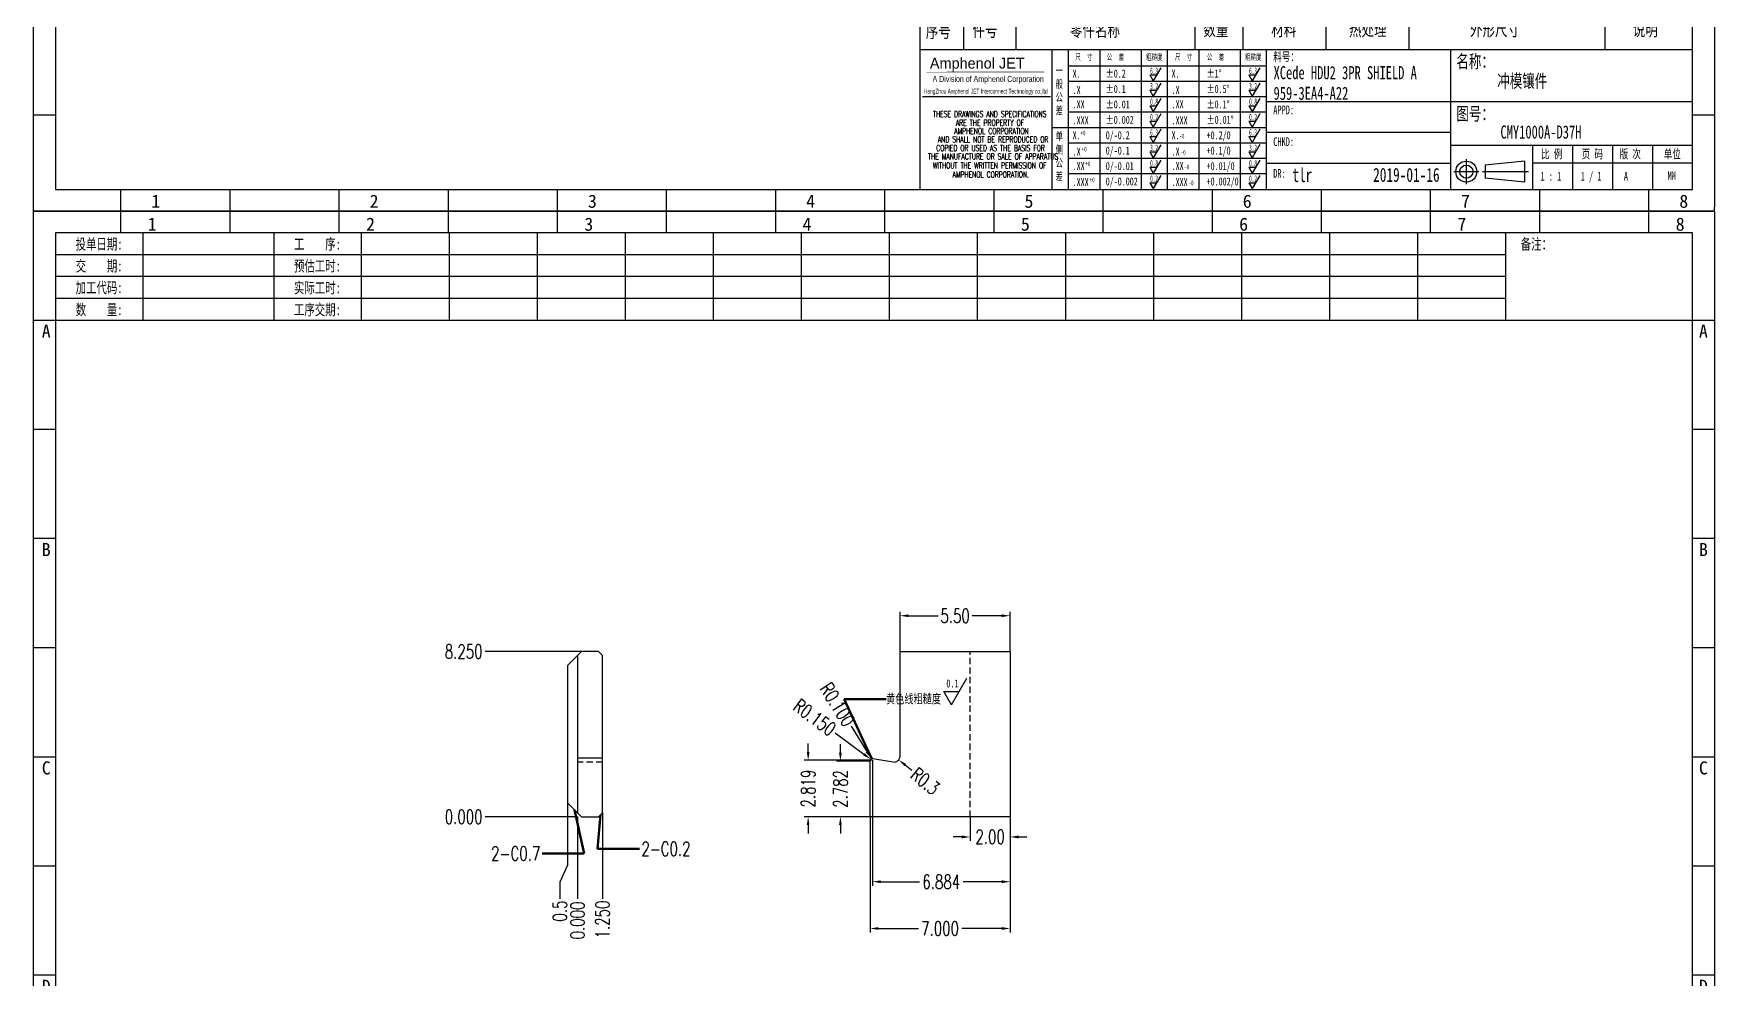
# Model space of a CAD drawing. Header units: millimetres. Extents: x -2852 to 5627, y -2271 to 1849.
# Drawn here: x -459.4 to -375.4, y -343.3 to -296.1 of the extents above; entities that cross this region are included whole.
import ezdxf
from ezdxf.enums import TextEntityAlignment as Align

# ---------------------------------------------------------------- set-up
doc = ezdxf.new("R2010")
doc.units = ezdxf.units.MM
doc.header["$PDSIZE"] = 3
doc.linetypes.add('DASHED2', pattern=[9.525, 6.35, -3.175])
for name, color, linetype in [('1', 7, 'Continuous'), ('11', 4, 'DASHED2'), ('41', 1, 'Continuous'), ('D03', 7, 'Continuous')]:
    doc.layers.add(name, color=color, linetype=linetype)
doc.styles.add('jet02', font='simplex.shx', dxfattribs={"width": 0.7})
doc.styles.get("Standard").update_dxf_attribs({"font": '仿宋_GB2312_0.ttf', "width": 0.7})
doc.styles.add('TEXTSTYLE_1', font='TRIUMB.TTF')
doc.styles.add('TEXTSTYLE_2', font='TRIUM.TTF')
doc.styles.add('tk', font='', dxfattribs={"width": 0.7})
doc.styles.add('tk 2', font='仿宋_GB2312_0.ttf', dxfattribs={"width": 0.65})
doc.styles.add('tk 4', font='simplex.shx', dxfattribs={"width": 0.65, "bigfont": 'bigfont.shx'})
doc.styles.get('tk').set_extended_font_data('NSimSun')
doc.dimstyles.new('jet02', dxfattribs={"dimtxt": 3.5, "dimasz": 2.1, "dimexe": 1, "dimexo": 0, "dimgap": 0.5, "dimtad": 0, "dimtoh": 1, "dimdec": 3, "dimzin": 9, "dimdsep": 46, "dimtxsty": 'jet02', "dimcen": 0, "dimclrt": 256, "dimazin": 2, "dimtfac": 1, "dimtdec": 3, "dimtofl": 0, "dimtmove": 0, "dimatfit": 1, "dimfxl": 0, "dimarcsym": 0})

# ---------------------------------------------------------------- blocks, each defined once
blk = doc.blocks.new('A3-N')
at = {"layer": '1', "color": 1}
for p, q in [((0, 0), (0, 296.73)), ((0, 296.73), (420, 296.73)), ((21.82, 291.27), (21.82, 296.73)), ((49.09, 291.27), (49.09, 296.73)), ((76.36, 291.27), (76.36, 296.73)), ((103.64, 291.27), (103.64, 296.73)), ((103.64, 291.27), (103.64, 296.73)), ((103.64, 291.27), (103.64, 296.73)), ((130.91, 291.27), (130.91, 296.73)), ((158.18, 291.27), (158.18, 296.73)), ((185.45, 291.27), (185.45, 296.73)), ((212.73, 291.27), (212.73, 296.73)), ((240, 291.27), (240, 296.73)), ((267.27, 291.27), (267.27, 296.73)), ((294.55, 291.27), (294.55, 296.73)), ((321.82, 291.27), (321.82, 296.73)), ((349.09, 291.27), (349.09, 296.73)), ((376.36, 291.27), (376.36, 296.73)), ((403.64, 291.27), (403.64, 296.73)), ((420, 296.73), (420, 1)), ((5.45, 269.45), (0, 269.45)), ((420, 269.45), (414.55, 269.45)), ((5.45, 242.18), (0, 242.18)), ((420, 242.18), (414.55, 242.18)), ((5.45, 214.91), (0, 214.91)), ((420, 214.91), (414.55, 214.91)), ((5.45, 187.64), (0, 187.64)), ((420, 187.64), (414.55, 187.64)), ((5.45, 160.36), (0, 160.36)), ((420, 160.36), (414.55, 160.36)), ((5.45, 133.09), (0, 133.09)), ((420, 133.09), (414.55, 133.09)), ((5.45, 105.82), (0, 105.82)), ((420, 105.82), (414.55, 105.82)), ((5.45, 78.55), (0, 78.55)), ((420, 78.55), (414.55, 78.55)), ((5.45, 51.27), (0, 51.27)), ((420, 51.27), (414.55, 51.27)), ((222.45, 49.09), (221.45, 49.09)), ((221.45, 49.09), (221.45, 40.36)), ((222.45, 49.09), (414.55, 49.09)), ((232.36, 49.09), (232.36, 40.36)), ((245.45, 49.09), (245.45, 40.36)), ((290.18, 49.09), (290.18, 40.36)), ((302.18, 49.09), (302.18, 40.36)), ((322.91, 49.09), (322.91, 40.36)), ((343.64, 49.09), (343.64, 40.36)), ((392.73, 40.36), (392.73, 49.09)), ((258.55, 40.36), (258.55, 5.44)), ((266.45, 40.36), (266.45, 5.44)), ((276.78, 40.36), (276.78, 5.45)), ((291.18, 40.36), (291.18, 5.45)), ((301.51, 40.37), (301.51, 5.46)), ((308.01, 40.36), (308.01, 5.45)), ((354.09, 40.36), (354.09, 5.45)), ((308.01, 32.39), (258.55, 32.39)), ((308.01, 28.54), (258.55, 28.54)), ((414.55, 27.27), (308.01, 27.27)), ((5.45, 24), (0, 24)), ((308.01, 24.69), (258.55, 24.69)), ((420, 24), (414.55, 24)), ((308.01, 16.99), (258.55, 16.99)), ((354.09, 19.63), (308.01, 19.63)), ((308.01, 13.14), (258.55, 13.14)), ((414.55, 16.36), (354.09, 16.36)), ((374.55, 16.36), (374.55, 5.45)), ((384.55, 16.36), (384.55, 5.45)), ((394.55, 16.36), (394.55, 5.45)), ((404.55, 16.36), (404.55, 5.45)), ((308.01, 9.29), (258.55, 9.29)), ((308.01, 11.99), (354.09, 11.99)), ((372.51, 12.49), (362.69, 11.5)), ((362.69, 11.5), (362.69, 8.23)), ((372.51, 12.49), (372.51, 7.25)), ((414.55, 12), (374.55, 12)), ((21.82, 0), (21.82, 5.45)), ((49.09, 0), (49.09, 5.45)), ((76.36, 0), (76.36, 5.45)), ((103.64, 0), (103.64, 5.45)), ((130.91, 0), (130.91, 5.45)), ((158.18, 0), (158.18, 5.45)), ((185.45, 0), (185.45, 5.45)), ((212.73, 0), (212.73, 5.45)), ((240, 0), (240, 5.45)), ((267.27, 0), (267.27, 5.45)), ((294.55, 0), (294.55, 5.45)), ((321.82, 0), (321.82, 5.45)), ((349.09, 0), (349.09, 5.45)), ((372.51, 7.25), (362.69, 8.23)), ((376.36, 0), (376.36, 5.45)), ((403.64, 0), (403.64, 5.45)), ((1, 0), (0, 0)), ((420, 0), (1, 0)), ((420, 0), (420, 1))]:
    blk.add_line(p, q, dxfattribs=at)
at = {"layer": '1'}
for p, q in [((414.55, 278.18), (414.55, 284.73)), ((221.45, 40.36), (221.45, 5.45)), ((221.45, 40.36), (414.55, 40.36)), ((221.45, 40.36), (414.55, 40.36)), ((254.41, 40.36), (254.41, 5.45)), ((283.28, 40.36), (283.28, 5.45)), ((308.01, 36.24), (258.55, 36.24)), ((222.08, 28.67), (254.12, 28.67)), ((308.01, 20.84), (254.41, 20.84))]:
    blk.add_line(p, q, dxfattribs=at)
at = {"layer": '1', "color": 1, "ltscale": 0.05}
for p, q in [((278.93, 34.04), (279.79, 32.56)), ((278.93, 34.04), (280.65, 34.04)), ((281.68, 35.84), (279.79, 32.56)), ((303.66, 34.05), (304.52, 32.56)), ((303.66, 34.05), (305.38, 34.05)), ((306.41, 35.84), (304.52, 32.56)), ((278.93, 30.19), (279.79, 28.71)), ((278.93, 30.19), (280.65, 30.19)), ((281.68, 31.99), (279.79, 28.71)), ((303.66, 30.2), (305.38, 30.2)), ((303.66, 30.2), (304.52, 28.71)), ((306.41, 31.99), (304.52, 28.71)), ((278.93, 26.34), (279.79, 24.86)), ((278.93, 26.34), (280.65, 26.34)), ((281.68, 28.14), (279.79, 24.86)), ((303.66, 26.35), (304.52, 24.86)), ((303.66, 26.35), (305.38, 26.35)), ((306.41, 28.14), (304.52, 24.86)), ((278.93, 22.49), (280.65, 22.49)), ((278.93, 22.49), (279.79, 21.01)), ((281.68, 24.29), (279.79, 21.01)), ((303.66, 22.5), (305.38, 22.5)), ((303.66, 22.5), (304.52, 21.01)), ((306.41, 24.29), (304.52, 21.01)), ((278.93, 18.66), (279.79, 17.17)), ((278.93, 18.66), (280.65, 18.66)), ((281.68, 20.45), (279.79, 17.17)), ((303.66, 18.66), (304.52, 17.18)), ((303.66, 18.66), (305.38, 18.66)), ((306.41, 20.46), (304.52, 17.18)), ((278.93, 14.81), (280.65, 14.81)), ((278.93, 14.81), (279.79, 13.32)), ((281.68, 16.6), (279.79, 13.32)), ((281.68, 12.75), (279.79, 9.47)), ((303.66, 14.81), (305.38, 14.81)), ((303.66, 14.81), (304.52, 13.33)), ((306.41, 16.61), (304.52, 13.33)), ((306.41, 12.76), (304.52, 9.48)), ((278.93, 10.96), (279.79, 9.47)), ((278.93, 10.96), (280.65, 10.96)), ((281.68, 8.9), (279.79, 5.62)), ((303.66, 10.96), (304.52, 9.48)), ((303.66, 10.96), (305.38, 10.96)), ((306.41, 8.91), (304.52, 5.63)), ((278.93, 7.11), (279.79, 5.62)), ((278.93, 7.11), (280.65, 7.11)), ((303.66, 7.11), (305.38, 7.11)), ((303.66, 7.11), (304.52, 5.63))]:
    blk.add_line(p, q, dxfattribs=at)
at = {"layer": '1', "color": 1, "ltscale": 0.1}
for p, q in [((358.01, 13.02), (358.01, 6.71)), ((354.86, 9.87), (361.17, 9.87)), ((362.03, 9.87), (373.54, 9.87))]:
    blk.add_line(p, q, dxfattribs=at)
at = {"layer": '1'}
blk.add_lwpolyline([(221.45, 5.45), (414.55, 5.45), (414.55, 291.27), (5.45, 291.27), (5.45, 5.45), (414.55, 5.45)], dxfattribs=at)
at = {"layer": '1', "color": 7, "linetype": 'Continuous', "const_width": 0.123}
blk.add_lwpolyline([(223.11, 34.74), (252.6, 34.76)], dxfattribs=at)
at = {"layer": '1', "color": 1}
for radius in [2.62, 1.64]:
    blk.add_circle((358.01, 9.87), radius, dxfattribs=at)
at = {"layer": '41'}
for p, q in [((27.27, 291.27), (27.27, 269.45)), ((60, 291.27), (60, 269.45)), ((81.82, 291.27), (81.82, 269.45)), ((103.82, 291.27), (103.82, 269.45)), ((125.82, 291.27), (125.82, 269.45)), ((147.82, 291.27), (147.82, 269.45)), ((169.82, 291.27), (169.82, 269.45)), ((191.82, 291.27), (191.82, 269.45)), ((213.82, 291.27), (213.82, 269.45)), ((235.82, 291.27), (235.82, 269.45)), ((257.82, 291.27), (257.82, 269.45)), ((279.82, 291.27), (279.82, 269.45)), ((301.82, 291.27), (301.82, 269.45)), ((323.82, 291.27), (323.82, 269.45)), ((345.82, 291.27), (345.82, 269.45)), ((367.82, 291.27), (367.82, 269.45)), ((367.82, 285.82), (5.45, 285.82)), ((367.82, 280.36), (5.45, 280.36)), ((367.82, 274.91), (5.45, 274.91)), ((414.55, 269.45), (5.45, 269.45))]:
    blk.add_line(p, q, dxfattribs=at)
at = {"layer": '1', "color": 1}
for s, p in [('1', (29.64, 295.11)), ('2', (84.18, 295.11)), ('3', (138.73, 295.11)), ('4', (193.27, 295.11)), ('5', (247.82, 295.11)), ('6', (302.36, 295.11)), ('7', (356.91, 295.11)), ('8', (411.45, 295.11)), ('1', (30.53, 4.11)), ('2', (85.08, 4.11)), ('3', (139.62, 4.11)), ('4', (194.17, 4.11)), ('5', (248.72, 4.11)), ('6', (303.26, 4.11)), ('7', (357.81, 4.11)), ('8', (412.35, 4.11))]:
    blk.add_text(s, height=3.27, dxfattribs=at).set_placement(p, align=Align.TOP_CENTER)
at = {"layer": '1', "style": 'tk', "width": 0.7}
for s, p in [('投单日期:', (16.36, 288.55)), ('工    序:', (70.91, 288.55)), ('备注：', (375.51, 288.55)), ('交    期:', (16.36, 283.09)), ('预估工时:', (70.91, 283.09)), ('加工代码:', (16.36, 277.64)), ('实际工时:', (70.91, 277.64)), ('数    量:', (16.36, 272.18)), ('工序交期:', (70.91, 272.18))]:
    blk.add_text(s, height=2.727, dxfattribs=at).set_placement(p, align=Align.MIDDLE)
at = {"layer": '1', "color": 1}
for s, p in [('A', (2.04, 268.36)), ('B', (2.04, 213.82)), ('C', (2.04, 159.27)), ('D', (2.04, 104.73)), ('E', (2.04, 50.18))]:
    blk.add_text(s, height=3.27, dxfattribs=at).set_placement(p, align=Align.TOP_LEFT)
for s, p in [('A', (418.37, 268.36)), ('B', (418.37, 213.82)), ('C', (418.37, 159.27)), ('D', (418.37, 104.73)), ('E', (418.37, 50.18))]:
    blk.add_text(s, height=3.27, dxfattribs=at).set_placement(p, align=Align.TOP_RIGHT)
at = {"layer": '1', "color": 1, "style": 'tk 2', "width": 0.7}
for s, height, p in [('序号', 3.273, (222.96, 43.34)), ('件号', 3.273, (234.62, 43.61)), ('零件名称', 3.273, (258.97, 43.61)), ('数量', 3.273, (292.3, 43.78)), ('材料', 3.273, (309.27, 43.78)), ('热处理', 3.273, (328.71, 43.78)), ('外形尺寸', 3.273, (358.94, 43.78)), ('说明', 3.273, (399.61, 43.78)), ('料号：', 2.182, (309.77, 37.46)), ('名称：', 3.273, (355.52, 35.79)), ('图号：', 3.273, (355.52, 22.7)), ('比 例', 2.182, (376.69, 13.18)), ('页 码', 2.182, (386.85, 13.18)), ('版 次', 2.182, (396.31, 13.18)), ('单位', 2.182, (407.35, 13.18))]:
    blk.add_text(s, height=height, dxfattribs=at).set_placement(p)
at = {"layer": '1', "color": 7, "linetype": 'Continuous', "style": 'TEXTSTYLE_1'}
blk.add_text('Amphenol JET', height=2.7, dxfattribs=at).set_placement((223.96, 35.61))
at = {"layer": '1', "color": 7, "linetype": 'Continuous'}
for s, height, style, width, p in [('A Division of Amphenol Corporation', 1.5, 'TEXTSTYLE_2', 0.7, (224.64, 32.29)), ('HangZhou Amphenol JET Interconnect Technology co.,ltd ', 1.2, 'TEXTSTYLE_2', 0.6, (222.47, 29.36)), ('THESE DRAWINGS AND SPECIFICATIONS', 1.5, 'tk 4', 0.6, (224.73, 23.52)), ('ARE THE PROPERTY OF', 1.5, 'tk 4', 0.6, (230.45, 21.35)), ('AND SHALL NOT BE REPRODUCED OR', 1.5, 'tk 4', 0.6, (225.95, 17.17)), ('AMPHENOL CORPORATION', 1.5, 'tk 4', 0.6, (230.04, 19.27)), ('THE MANUFACTURE OR SALE OF APPARATUS', 1.5, 'tk 4', 0.6, (223.5, 12.92)), ('COPIED OR USED AS THE BASIS FOR', 1.5, 'tk 4', 0.6, (225.54, 15.02)), ('WITHOUT THE WRITTEN PERMISSION OF', 1.5, 'tk 4', 0.6, (224.73, 10.67)), ('AMPHENOL CORPORATION.', 1.5, 'tk 4', 0.6, (229.63, 8.4))]:
    blk.add_text(s, height=height, dxfattribs=dict(at, style=style, width=width)).set_placement(p)
at = {"layer": '1', "color": 1, "style": 'tk 2', "width": 0.7}
for s, p in [('X.', (259.64, 34.37)), ('%%P0.2', (267.9, 34.37)), ('X.', (284.37, 34.37)), ('%%P1%%D', (293.12, 34.37)), ('.X', (259.64, 30.28)), ('%%P0.1', (267.9, 30.52)), ('.X', (284.37, 30.28)), ('%%P0.5%%D', (293.12, 30.52)), ('.XX', (259.64, 26.71)), ('%%P0.01', (267.9, 26.67)), ('.XX', (284.37, 26.71)), ('%%P0.1%%D', (293.12, 26.67)), ('.XXX', (259.64, 22.68)), ('%%P0.002', (267.9, 22.82)), ('.XXX', (284.37, 22.68)), ('%%P0.01%%D', (293.12, 22.82)), ('X.', (259.64, 18.97)), ('0/-0.2', (267.9, 18.97)), ('X.', (284.37, 18.97)), ('+0.2/0', (293.12, 18.97)), ('.X', (259.64, 14.88)), ('0/-0.1', (267.9, 15.12)), ('.X', (284.37, 14.88)), ('+0.1/0', (293.12, 15.12)), ('.XX', (259.64, 11.31)), ('0/-0.01', (267.9, 11.27)), ('0/-0.002', (267.9, 7.42)), ('.XX', (284.37, 11.31)), ('+0.01/0', (293.12, 11.27)), ('+0.002/0', (293.12, 7.42)), ('.XXX', (259.64, 7.28)), ('.XXX', (284.37, 7.28))]:
    blk.add_text(s, height=2, dxfattribs=at).set_placement(p, align=Align.MIDDLE_LEFT)
at = {"layer": '1', "color": 1, "ltscale": 0.05, "style": 'tk 2', "width": 0.5}
for s, p in [('6.3', (279.01, 34.26)), ('6.3', (303.74, 34.27)), ('3.2', (279.01, 30.41)), ('3.2', (303.74, 30.42)), ('0.8', (279.01, 26.56)), ('0.8', (303.74, 26.57)), ('0.2', (279.01, 22.71)), ('0.2', (303.74, 22.72)), ('6.3', (279.01, 18.87)), ('6.3', (303.74, 18.88)), ('3.2', (279.01, 15.02)), ('0.8', (279.01, 11.17)), ('3.2', (303.74, 15.03)), ('0.8', (303.74, 11.18)), ('0.2', (279.01, 7.32)), ('0.2', (303.74, 7.33))]:
    blk.add_text(s, height=1.6, dxfattribs=at).set_placement(p)
at = {"layer": '1', "style": 'tk 2', "width": 0.7}
for s, p in [('APPD:', (309.77, 24.21)), ('CHKD:', (309.77, 16.27)), ('DR:', (309.77, 8.35))]:
    blk.add_text(s, height=2.182, dxfattribs=at).set_placement(p)
at = {"layer": '1', "color": 7, "style": 'tk 2', "width": 0.7}
blk.add_text('MM', height=2.182, dxfattribs=at).set_placement((408.31, 7.75))
at = {"layer": '1', "color": 1, "ltscale": 0.05, "char_height": 1.5, "width": 6.3627, "attachment_point": 1, "style": 'tk 2'}
for s, insert in [('尺  寸', (260.31, 39.25)), ('公  差', (268.17, 39.25)), ('粗糙度', (277.98, 39.25)), ('尺  寸', (285.2, 39.25)), ('公  差', (293.18, 39.25)), ('粗糙度', (302.71, 39.26))]:
    blk.add_mtext(s, dxfattribs=dict(at, insert=insert))
at = {"layer": '1', "ltscale": 0.05, "char_height": 2, "width": 2.5195, "attachment_point": 1, "style": 'tk 2'}
for s, insert in [('一般公差', (255.39, 36.11)), ('单侧公差', (255.39, 19.71))]:
    blk.add_mtext(s, dxfattribs=dict(at, insert=insert))
at = {"layer": '1', "color": 1, "ltscale": 0.05, "char_height": 1.2, "width": 5.1396, "attachment_point": 1, "line_spacing_factor": 0.8, "style": 'tk 2'}
for s, insert in [('+0', (261.58, 20.13)), ('-0', (286.31, 19.33)), ('+0', (261.88, 16.09)), ('-0', (286.61, 15.29)), ('+0', (262.79, 12.45)), ('+0', (263.87, 8.44)), ('-0', (287.51, 11.65)), ('-0', (288.59, 7.64))]:
    blk.add_mtext(s, dxfattribs=dict(at, insert=insert))
at = {"layer": '1', "style": 'tk 2', "width": 0.7}
for tag, p in [('PATR-NO1', (309.84, 32.96)), ('TITLE', (365.74, 30.9)), ('PATR-NO2', (309.84, 27.81)), ('DWG-NO:', (366.54, 18.14))]:
    blk.add_attdef(tag, p, '', height=3.27, dxfattribs=at)
at = {"layer": '1', "color": 1, "style": 'tk 2', "width": 0.7}
for tag, p in [('DRAW', (314.55, 7.27)), ('DATE', (334.72, 7.32))]:
    blk.add_attdef(tag, p, '', height=3.49, dxfattribs=at)
at = {"layer": '1', "style": 'tk 2', "width": 0.7}
for tag, p in [('SCALE', (376.55, 8.73)), ('SHEET', (386.6, 8.72)), ('REV', (397.38, 8.73))]:
    blk.add_attdef(tag, text='', height=2.18, dxfattribs=at).set_placement(p, align=Align.MIDDLE_LEFT)
blk = doc.blocks.new('*D3160')
at = {"layer": '41', "ltscale": 0.05}
blk.add_line((482.967, -2787.637), (478.365, -2787.637), dxfattribs=at)
at = {"layer": 'Defpoints', "color": 0, "ltscale": 0.05}
for p in [(478.365, -2787.637), (482.967, -2787.637), (482.967, -2787.637)]:
    blk.add_point(p, dxfattribs=at)
at = {"layer": '41', "ltscale": 0.05, "insert": (477.285, -2787.637), "char_height": 0.7, "attachment_point": 5, "style": 'jet02'}
blk.add_mtext('0.000', dxfattribs=at)
blk = doc.blocks.new('*D3161')
at = {"layer": '41', "ltscale": 0.05}
blk.add_line((483.167, -2779.387), (478.365, -2779.387), dxfattribs=at)
at = {"layer": 'Defpoints', "color": 0, "ltscale": 0.05}
for p in [(478.365, -2779.387), (483.167, -2779.387), (482.967, -2787.637)]:
    blk.add_point(p, dxfattribs=at)
at = {"layer": '41', "ltscale": 0.05, "insert": (477.285, -2779.387), "char_height": 0.7, "attachment_point": 5, "style": 'jet02'}
blk.add_mtext('8.250', dxfattribs=at)
blk = doc.blocks.new('*D3162')
at = {"layer": '41', "ltscale": 0.05}
blk.add_line((482.967, -2787.637), (482.967, -2791.739), dxfattribs=at)
at = {"layer": 'Defpoints', "color": 0, "ltscale": 0.05}
for p in [(482.967, -2787.637), (482.967, -2787.637), (482.967, -2791.739)]:
    blk.add_point(p, dxfattribs=at)
at = {"layer": '41', "ltscale": 0.05, "insert": (482.967, -2792.819), "char_height": 0.7, "attachment_point": 5, "rotation": 90, "style": 'jet02'}
blk.add_mtext('0.000', dxfattribs=at)
blk = doc.blocks.new('*D3163')
at = {"layer": '41', "ltscale": 0.05}
for p, q in [((482.467, -2786.937), (482.467, -2790.059)), ((482.467, -2790.059), (482.092, -2790.899)), ((482.092, -2790.899), (482.092, -2791.739))]:
    blk.add_line(p, q, dxfattribs=at)
at = {"layer": 'Defpoints', "color": 0, "ltscale": 0.05}
for p in [(482.467, -2786.937), (482.967, -2787.637), (482.092, -2791.739)]:
    blk.add_point(p, dxfattribs=at)
at = {"layer": '41', "ltscale": 0.05, "insert": (482.092, -2792.352), "char_height": 0.7, "attachment_point": 5, "rotation": 90, "style": 'jet02'}
blk.add_mtext('0.5', dxfattribs=at)
blk = doc.blocks.new('*D3164')
at = {"layer": '41', "ltscale": 0.05}
blk.add_line((484.217, -2787.437), (484.217, -2791.739), dxfattribs=at)
at = {"layer": 'Defpoints', "color": 0, "ltscale": 0.05}
for p in [(482.967, -2787.637), (484.217, -2787.437), (484.217, -2791.739)]:
    blk.add_point(p, dxfattribs=at)
at = {"layer": '41', "ltscale": 0.05, "insert": (484.217, -2792.772), "char_height": 0.7, "attachment_point": 5, "rotation": 90, "style": 'jet02'}
blk.add_mtext('1.250', dxfattribs=at)
blk = doc.blocks.new('*D3165')
at = {"layer": '41', "ltscale": 0.05}
for p, q in [((497.596, -2787.637), (497.596, -2793.419)), ((504.596, -2787.637), (504.596, -2793.419)), ((498.016, -2793.219), (500.016, -2793.219)), ((504.176, -2793.219), (502.176, -2793.219))]:
    blk.add_line(p, q, dxfattribs=at)
for points in [[(498.016, -2793.149), (498.016, -2793.289), (497.596, -2793.219)], [(504.176, -2793.149), (504.176, -2793.289), (504.596, -2793.219)]]:
    blk.add_solid(points, dxfattribs=at)
at = {"layer": 'Defpoints', "color": 0, "ltscale": 0.05}
for p in [(497.596, -2787.637), (504.596, -2787.637), (497.596, -2793.219)]:
    blk.add_point(p, dxfattribs=at)
at = {"layer": '41', "ltscale": 0.05, "insert": (501.096, -2793.219), "char_height": 0.7, "attachment_point": 5, "style": 'jet02'}
blk.add_mtext('7.000', dxfattribs=at)
blk = doc.blocks.new('*D3166')
at = {"layer": '41', "ltscale": 0.05}
for p, q in [((502.596, -2787.637), (502.596, -2788.847)), ((504.596, -2787.637), (504.596, -2788.847)), ((502.176, -2788.647), (501.756, -2788.647)), ((505.016, -2788.647), (505.436, -2788.647))]:
    blk.add_line(p, q, dxfattribs=at)
for points in [[(502.176, -2788.577), (502.176, -2788.717), (502.596, -2788.647)], [(505.016, -2788.577), (505.016, -2788.717), (504.596, -2788.647)]]:
    blk.add_solid(points, dxfattribs=at)
at = {"layer": 'Defpoints', "color": 0, "ltscale": 0.05}
for p in [(502.596, -2787.637), (504.596, -2787.637), (504.596, -2788.647)]:
    blk.add_point(p, dxfattribs=at)
at = {"layer": '41', "ltscale": 0.05, "insert": (503.596, -2788.647), "char_height": 0.7, "attachment_point": 5, "style": 'jet02'}
blk.add_mtext('2.00', dxfattribs=at)
blk = doc.blocks.new('*D3167')
at = {"layer": '41', "ltscale": 0.05}
for p, q in [((499.096, -2779.387), (499.096, -2777.393)), ((499.516, -2777.593), (501, -2777.593)), ((504.176, -2777.593), (502.693, -2777.593)), ((504.596, -2779.387), (504.596, -2777.393))]:
    blk.add_line(p, q, dxfattribs=at)
for points in [[(499.516, -2777.523), (499.516, -2777.663), (499.096, -2777.593)], [(504.176, -2777.523), (504.176, -2777.663), (504.596, -2777.593)]]:
    blk.add_solid(points, dxfattribs=at)
at = {"layer": 'Defpoints', "color": 0, "ltscale": 0.05}
for p in [(499.096, -2777.593), (499.096, -2779.387), (504.596, -2779.387)]:
    blk.add_point(p, dxfattribs=at)
at = {"layer": '41', "ltscale": 0.05, "insert": (501.846, -2777.593), "char_height": 0.7, "attachment_point": 5, "style": 'jet02'}
blk.add_mtext('5.50', dxfattribs=at)
blk = doc.blocks.new('*D3168')
at = {"layer": '41', "ltscale": 0.05}
for p, q in [((496.114, -2784.435), (496.114, -2784.015)), ((497.596, -2784.855), (495.914, -2784.855)), ((497.596, -2787.637), (495.914, -2787.637)), ((496.114, -2788.057), (496.114, -2788.477))]:
    blk.add_line(p, q, dxfattribs=at)
for points in [[(496.044, -2784.435), (496.184, -2784.435), (496.114, -2784.855)], [(496.044, -2788.057), (496.184, -2788.057), (496.114, -2787.637)]]:
    blk.add_solid(points, dxfattribs=at)
at = {"layer": 'Defpoints', "color": 0, "ltscale": 0.05}
for p in [(496.114, -2784.855), (497.596, -2784.855), (497.596, -2787.637)]:
    blk.add_point(p, dxfattribs=at)
at = {"layer": '41', "ltscale": 0.05, "insert": (496.114, -2786.246), "char_height": 0.7, "attachment_point": 5, "rotation": 90, "style": 'jet02'}
blk.add_mtext('2.782', dxfattribs=at)
blk = doc.blocks.new('*D3169')
at = {"layer": '41', "ltscale": 0.05}
for p, q in [((494.502, -2784.398), (494.502, -2783.978)), ((497.712, -2784.818), (494.302, -2784.818)), ((497.596, -2787.637), (494.302, -2787.637)), ((494.502, -2788.057), (494.502, -2788.477))]:
    blk.add_line(p, q, dxfattribs=at)
for points in [[(494.432, -2784.398), (494.572, -2784.398), (494.502, -2784.818)], [(494.432, -2788.057), (494.572, -2788.057), (494.502, -2787.637)]]:
    blk.add_solid(points, dxfattribs=at)
at = {"layer": 'Defpoints', "color": 0, "ltscale": 0.05}
for p in [(497.712, -2784.818), (494.502, -2787.637), (497.596, -2787.637)]:
    blk.add_point(p, dxfattribs=at)
at = {"layer": '41', "ltscale": 0.05, "insert": (494.502, -2786.228), "char_height": 0.7, "attachment_point": 5, "rotation": 90, "style": 'jet02'}
blk.add_mtext('2.819', dxfattribs=at)
blk = doc.blocks.new('*D3170')
at = {"layer": '41', "ltscale": 0.05}
for p, q in [((497.712, -2784.818), (497.712, -2791.082)), ((504.596, -2787.637), (504.596, -2791.082)), ((498.132, -2790.882), (500.063, -2790.882)), ((504.176, -2790.882), (502.246, -2790.882))]:
    blk.add_line(p, q, dxfattribs=at)
for points in [[(498.132, -2790.812), (498.132, -2790.952), (497.712, -2790.882)], [(504.176, -2790.812), (504.176, -2790.952), (504.596, -2790.882)]]:
    blk.add_solid(points, dxfattribs=at)
at = {"layer": 'Defpoints', "color": 0, "ltscale": 0.05}
for p in [(497.712, -2784.818), (504.596, -2787.637), (504.596, -2790.882)]:
    blk.add_point(p, dxfattribs=at)
at = {"layer": '41', "ltscale": 0.05, "insert": (501.154, -2790.882), "char_height": 0.7, "attachment_point": 5, "style": 'jet02'}
blk.add_mtext('6.884', dxfattribs=at)
blk = doc.blocks.new('*D3171')
at = {"layer": '41', "ltscale": 0.05}
blk.add_line((499.683, -2785.319), (499.357, -2785.055), dxfattribs=at)
blk.add_solid([(499.401, -2785.001), (499.313, -2785.11), (499.03, -2784.791)], dxfattribs=at)
at = {"layer": 'Defpoints', "color": 0, "ltscale": 0.05}
for p in [(498.796, -2784.603), (499.03, -2784.791)]:
    blk.add_point(p, dxfattribs=at)
at = {"layer": '41', "ltscale": 0.05, "insert": (500.351, -2785.858), "char_height": 0.7, "attachment_point": 5, "rotation": 321.10143, "style": 'jet02'}
blk.add_mtext('R0.3', dxfattribs=at)
blk = doc.blocks.new('*D3172')
at = {"layer": '41', "ltscale": 0.05}
blk.add_line((495.848, -2783.437), (497.29, -2784.514), dxfattribs=at)
blk.add_solid([(497.331, -2784.458), (497.248, -2784.57), (497.626, -2784.765)], dxfattribs=at)
at = {"layer": 'Defpoints', "color": 0, "ltscale": 0.05}
for p in [(497.626, -2784.765), (497.746, -2784.855)]:
    blk.add_point(p, dxfattribs=at)
at = {"layer": '41', "ltscale": 0.05, "insert": (494.823, -2782.673), "char_height": 0.7, "attachment_point": 5, "rotation": 323.25552, "style": 'jet02'}
blk.add_mtext('R0.150', dxfattribs=at)
blk = doc.blocks.new('*D3173')
at = {"layer": '41', "ltscale": 0.05}
blk.add_line((496.646, -2783.118), (497.436, -2784.378), dxfattribs=at)
blk.add_solid([(497.495, -2784.34), (497.377, -2784.415), (497.659, -2784.733)], dxfattribs=at)
at = {"layer": 'Defpoints', "color": 0, "ltscale": 0.05}
for p in [(497.659, -2784.733), (497.712, -2784.818)]:
    blk.add_point(p, dxfattribs=at)
at = {"layer": '41', "ltscale": 0.05, "insert": (495.967, -2782.035), "char_height": 0.7, "attachment_point": 5, "rotation": 302.09157, "style": 'jet02'}
blk.add_mtext('R0.100', dxfattribs=at)

msp = doc.modelspace()

# ---------------------------------------------------------------- linework, layer by layer
at = {"layer": '1', "ltscale": 0.05}
msp.add_line((-430.9905, -332.2883), (-432.2405, -332.2883), dxfattribs=at)
at = {"layer": '11', "ltscale": 0.05}
for p, q in [((-412.6114, -335.2071), (-412.6114, -326.9571)), ((-430.9905, -332.4733), (-432.2405, -332.4733))]:
    msp.add_line(p, q, dxfattribs=at)
at = {"layer": '41', "color": 2, "ltscale": 0.05}
for p, q in [((-413.5424, -329.6143), (-412.7726, -328.281)), ((-413.5424, -329.6143), (-413.9273, -328.9476)), ((-413.9273, -328.9476), (-413.1575, -328.9476))]:
    msp.add_line(p, q, dxfattribs=at)
at = {"layer": 'D03', "ltscale": 0.05}
for p, q in [((-432.0405, -326.9571), (-432.7405, -327.6571)), ((-432.2405, -327.1571), (-432.2405, -335.0071)), ((-431.1905, -326.9571), (-432.0405, -326.9571)), ((-430.9905, -327.1571), (-431.1905, -326.9571)), ((-430.9905, -335.0071), (-430.9905, -327.1571)), ((-416.1114, -332.1733), (-416.1114, -326.9571)), ((-416.1114, -326.9571), (-410.6114, -326.9571)), ((-410.6114, -326.9571), (-410.6114, -335.2071)), ((-432.7405, -327.6571), (-432.7405, -334.5071)), ((-432.7405, -334.5071), (-432.0405, -335.2071)), ((-431.1905, -335.2071), (-430.9905, -335.0071)), ((-432.0405, -335.2071), (-431.1905, -335.2071)), ((-410.6114, -335.2071), (-417.6114, -335.2071))]:
    msp.add_line(p, q, dxfattribs=at)
at = {"layer": 'D03', "color": 2, "ltscale": 0.05}
for p, q in [((-417.6114, -335.2071), (-417.6114, -332.4251)), ((-417.478, -332.2898), (-416.4635, -332.4687))]:
    msp.add_line(p, q, dxfattribs=at)
for centre, radius, start, end in [((-417.4614, -332.4251), 0.15, 132.693625, 180), ((-417.4954, -332.3883), 0.1, 80, 132.693625)]:
    msp.add_arc(centre, radius, start, end, dxfattribs=at)
at = {"layer": 'D03', "ltscale": 0.05}
msp.add_arc((-416.4114, -332.1733), 0.3, 260, 360, dxfattribs=at)

# ---------------------------------------------------------------- block references
at = {"layer": '1', "ltscale": 0.05, "xscale": 0.2000000000000455, "yscale": 0.2000000000000455, "zscale": 0.2000000000000455}
for p, values in [((-459.4145, -304.949), {'DWG-NO:': 'CMY1000A-D37H', 'TITLE': '冲模镶件', 'REV': 'A', 'SHEET': '1 / 1', 'DRAW': 'tlr', 'DATE': '2019-01-16', 'PATR-NO1': 'XCede HDU2 3PR SHIELD A', 'PATR-NO2': '959-3EA4-A22', 'SCALE': '1 : 1'}), ((-459.4145, -364.2944), {'DWG-NO:': 'CMY1000A-D37J', 'TITLE': '冲模镶件', 'REV': 'A', 'SHEET': '1 / 1', 'DRAW': 'tlr', 'DATE': '2019-01-16', 'PATR-NO1': 'XCede HDU2 3PR SHIELD A', 'PATR-NO2': '959-3EA4-A22', 'SCALE': '1 : 1'})]:
    msp.add_blockref('A3-N', p, dxfattribs=at).add_auto_attribs(values)

# ---------------------------------------------------------------- texts
at = {"layer": '41', "color": 2, "ltscale": 0.05, "style": 'tk 2', "width": 0.65}
msp.add_text('0.1', height=0.4, dxfattribs=at).set_placement((-413.7988, -328.7479))
at = {"layer": '41', "color": 2, "ltscale": 0.05, "insert": (-416.8098, -329.3397), "char_height": 0.466667, "attachment_point": 4, "style": 'jet02'}
msp.add_mtext('{\\fSimSun|b0|i0|c134|p54;黄色线粗糙度}', dxfattribs=at)
at = {"layer": '41', "ltscale": 0.05, "char_height": 0.7, "style": 'jet02'}
for s, insert, attachment_point in [('2-C0.7', (-434.0913, -337.0422), 6), ('2-C0.2', (-429.0405, -336.813), 4)]:
    msp.add_mtext(s, dxfattribs=dict(at, insert=insert, attachment_point=attachment_point))

# ---------------------------------------------------------------- dimensions: what is measured, and where the dimension line sits
at = {"layer": '41', "ltscale": 0.05}
for base, p1, p2, override, picture, middle in [((-416.1114, -325.1629), (-410.6114, -326.9571), (-416.1114, -326.9571), {"dimscale": 0.2, "dimtoh": 0, "dimdec": 2, "dimzin": 1, "dimclrd": 256, "dimclre": 256, "dimazin": 0, "dimatfit": 3, "dimlwd": 65535, "dimlwe": 65535}, '*D3167', (-413.3614, -325.1629)), ((-410.6114, -338.4526), (-417.4954, -332.3883), (-410.6114, -335.2071), {"dimscale": 0.2, "dimtoh": 0, "dimzin": 1, "dimclrd": 256, "dimclre": 256, "dimadec": 3, "dimazin": 0, "dimatfit": 3, "dimlwd": 65535, "dimlwe": 65535}, '*D3170', (-414.0534, -338.4526)), ((-417.6114, -340.7894), (-410.6114, -335.2071), (-417.6114, -335.2071), {"dimscale": 0.2, "dimtoh": 0, "dimzin": 1, "dimclrd": 256, "dimclre": 256, "dimadec": 3, "dimazin": 0, "dimatfit": 3, "dimlwd": 65535, "dimlwe": 65535}, '*D3165', (-414.1114, -340.7894)), ((-410.6114, -336.2174), (-412.6114, -335.2071), (-410.6114, -335.2071), {"dimscale": 0.2, "dimtoh": 0, "dimdec": 2, "dimzin": 1, "dimclrd": 256, "dimclre": 256, "dimazin": 0, "dimatfit": 3, "dimlwd": 65535, "dimlwe": 65535}, '*D3166', (-411.6114, -336.2174))]:
    dim = msp.add_linear_dim(base=base, p1=p1, p2=p2, dimstyle='jet02', override=override, dxfattribs=at)
    dim.commit()
    dim.dimension.update_dxf_attribs({"geometry": picture, "text_midpoint": middle, "insert": (-915.2077, 2452.4298)})
for feature_location, offset, dtype, origin, override, picture, middle, set_off in [((-432.0405, -326.9571), (-4.802, 0), 0, (-432.2405, -335.2071), {"dimscale": 0.2, "dimtoh": 0, "dimzin": 1, "dimclrd": 256, "dimclre": 256, "dimadec": 3, "dimazin": 0, "dimatfit": 3, "dimlwd": 65535, "dimlwe": 65535}, '*D3161', (-437.9225, -326.9571), (-915.2077, 2452.4298)), ((-432.2405143844, -335.2070690579), (-4.6020250915, 0), 0, (-432.2405143844, -335.2070690579), {"dimscale": 0.2, "dimtoh": 0, "dimzin": 1, "dimclrd": 256, "dimclre": 256, "dimadec": 3, "dimazin": 0, "dimatfit": 3, "dimlwd": 65535, "dimlwe": 65535}, '*D3160', (-437.922539476, -335.2070690579), (-915.2077048823, 2452.4298167741)), ((-432.7405, -334.5071), (-0.375, -4.802), 1, (-432.2405, -335.2071), {"dimscale": 0.2, "dimtoh": 0, "dimdec": 1, "dimzin": 1, "dimclrd": 256, "dimclre": 256, "dimadec": 1, "dimazin": 0, "dimatfit": 3, "dimlwd": 65535, "dimlwe": 65535}, '*D3163', (-433.1155, -339.9224), (-915.2077, 2452.4298)), ((-430.9905, -335.0071), (0, -4.302), 1, (-432.2405, -335.2071), {"dimscale": 0.2, "dimtoh": 0, "dimzin": 1, "dimclrd": 256, "dimclre": 256, "dimadec": 3, "dimazin": 0, "dimatfit": 3, "dimlwd": 65535, "dimlwe": 65535}, '*D3164', (-430.9905, -340.3424), (-915.2077, 2452.4298)), ((-432.2405143844, -335.2070690579), (0, -4.1020250915), 1, (-432.2405143844, -335.2070690579), {"dimscale": 0.2, "dimtoh": 0, "dimzin": 1, "dimclrd": 256, "dimclre": 256, "dimadec": 3, "dimazin": 0, "dimatfit": 3, "dimlwd": 65535, "dimlwe": 65535}, '*D3162', (-432.2405143844, -340.3890941494), (-915.2077048823, 2452.4298167741))]:
    dim = msp.add_ordinate_dim(feature_location=feature_location, offset=offset, dtype=dtype, origin=origin, dimstyle='jet02', override=override, dxfattribs=at)
    dim.commit()
    dim.dimension.update_dxf_attribs({"geometry": picture, "text_midpoint": middle, "insert": set_off})
for center, mpoint, picture, middle in [((-417.4954, -332.3883), (-417.5485, -332.3036), '*D3173', (-419.2405, -329.6054)), ((-417.4614, -332.4251), (-417.5816, -332.3353), '*D3172', (-420.3845, -330.2428))]:
    dim = msp.add_radius_dim(center=center, mpoint=mpoint, dimstyle='jet02', override={"dimscale": 0.2, "dimtoh": 0, "dimzin": 1, "dimclrd": 256, "dimclre": 256, "dimadec": 3, "dimazin": 0, "dimatfit": 3, "dimlwd": 65535, "dimlwe": 65535}, dxfattribs=at)
    dim.commit()
    dim.dimension.update_dxf_attribs({"geometry": picture, "text_midpoint": middle, "dimtype": 132, "insert": (-915.2077, 2452.4298)})
for base, p1, p2, picture, middle in [((-420.7055, -335.2071), (-417.4954, -332.3883), (-417.6114, -335.2071), '*D3169', (-420.7055, -333.7977)), ((-419.0934, -332.4251), (-417.6114, -335.2071), (-417.6114, -332.4251), '*D3168', (-419.0934, -333.8161))]:
    dim = msp.add_linear_dim(base=base, p1=p1, p2=p2, angle=90, dimstyle='jet02', override={"dimscale": 0.2, "dimtoh": 0, "dimzin": 1, "dimclrd": 256, "dimclre": 256, "dimadec": 3, "dimazin": 0, "dimatfit": 3, "dimlwd": 65535, "dimlwe": 65535}, dxfattribs=at)
    dim.commit()
    dim.dimension.update_dxf_attribs({"geometry": picture, "text_midpoint": middle, "insert": (-915.2077, 2452.4298)})
dim = msp.add_radius_dim(center=(-416.4114, -332.1733), mpoint=(-416.178, -332.3617), dimstyle='jet02', override={"dimscale": 0.2, "dimtoh": 0, "dimdec": 1, "dimzin": 1, "dimclrd": 256, "dimclre": 256, "dimadec": 1, "dimazin": 0, "dimatfit": 3, "dimlwd": 65535, "dimlwe": 65535}, dxfattribs=at)
dim.commit()
dim.dimension.update_dxf_attribs({"geometry": '*D3171', "text_midpoint": (-414.8562, -333.4281), "insert": (-915.2077, 2452.4298)})

# ---------------------------------------------------------------- leaders
at = {"layer": '41', "color": 2, "ltscale": 0.05, "annotation_type": 0, "has_hookline": 1, "hookline_direction": 0, "text_width": 2.7593}
msp.add_leader([(-417.5335, -332.287), (-418.9098, -329.3397), (-416.8098, -329.3397)], dimstyle='jet02', override={"dimscale": 0.1, "dimexe": 0, "dimgap": 0, "dimtoh": 0, "dimdec": 1, "dimzin": 1, "dimdle": 0.05, "dimclrd": 2, "dimclre": 256, "dimadec": 1, "dimazin": 0, "dimtp": 0.05, "dimtm": 0.05, "dimatfit": 3, "dimtolj": 1, "dimtzin": 0, "dimlwd": 65535}, dxfattribs=at)
at = {"layer": '41', "ltscale": 0.05, "annotation_type": 0, "has_hookline": 1, "text_width": 2.59}
for points, hookline_direction in [([(-432.3905, -334.8571), (-431.8913, -337.0422), (-433.9913, -337.0422)], 1), ([(-431.0905, -335.1071), (-431.2405, -336.813), (-429.1405, -336.813)], 0)]:
    msp.add_leader(points, dimstyle='jet02', override={"dimscale": 0.2, "dimtoh": 0, "dimzin": 1, "dimclrd": 256, "dimclre": 256, "dimadec": 3, "dimazin": 0, "dimatfit": 3, "dimlwd": 65535, "dimlwe": 65535}, dxfattribs=dict(at, hookline_direction=hookline_direction))

doc.saveas('drawing.dxf')
